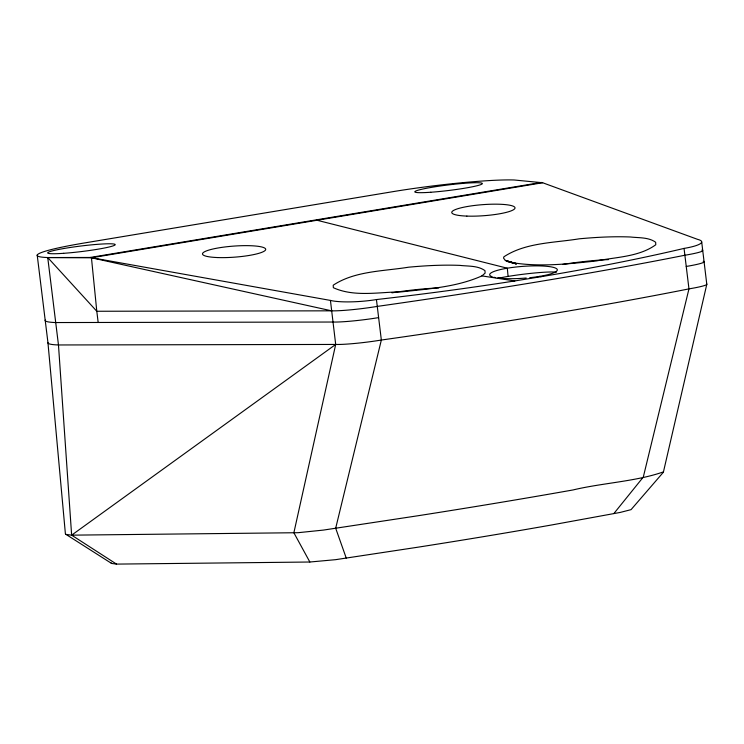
<?xml version="1.0" encoding="UTF-8"?>
<svg xmlns="http://www.w3.org/2000/svg" width="744" height="744" viewBox="0 0 744 744"><rect width="100%" height="100%" fill="white"/><g stroke="black" fill="none" stroke-linecap="round" stroke-linejoin="round"><path stroke-width="1.12" d="M309.857 562.018L116.52 564.101L71.638 535.159L58.469 344.965L47.737 257.545L90.191 257.461L330.438 300.418L335.693 344.444L293.871 532.769L309.857 562.018L335.525 559.683L417.821 547.212A791.681 64.868 -7 0 0 552.736 524.771L620.208 512.43L631.052 509.649L663.369 472.245L706.8 284.32L701.713 242.07M613.865 513.555L643.3 477.071L688.963 288.877L684.052 248.403A33.992 5.943 -4.2 0 0 697.593 239.363L542.636 182.745L514.123 179.983A90.647 7.431 -7 0 0 392.395 191.747L84.779 242.907A90.647 7.431 -7 0 0 47.737 257.545L96.794 311.262L98.171 322.468M37.2 255.053L47.932 342.482L65.388 533.736L66.03 534.424L71.638 535.159L335.693 344.444A33.992 2.781 -7 0 0 381.347 340.036A691.864 56.693 -7 0 0 688.963 288.877A33.992 2.781 -7 0 0 706.661 283.966M481.907 275.903L485.107 273.141L484.976 270.639C477.853 265.469 468.134 266.361 459.773 265.376C442.689 264.706 425.577 265.627 408.568 267.198C383.495 271.29 354.944 270.844 333.219 285.194L333.34 287.696C354.302 297.302 379.347 292.001 401.779 291.834C428.739 288.867 456.844 287.063 481.907 275.903L514.848 280.934L541.055 276.703A691.864 120.993 -4.2 0 0 684.052 248.403M90.191 257.461L541.381 182.429M542.636 182.745L91.447 257.777L47.737 257.545M71.638 535.159L298 532.704L323.37 530.091L417.961 515.75A909.977 74.558 -7 0 0 573.038 489.952C601.989 482.977 635.962 481.517 663.127 471.984M331.564 310.825L96.794 311.262L91.447 257.777L331.564 310.825A33.992 2.781 -7 0 0 377.217 306.407A691.864 56.693 -7 0 0 684.833 255.248A33.992 2.781 -7 0 0 701.815 250.068M335.693 344.444L58.469 344.965A90.647 7.431 -7 0 1 47.932 342.482M116.52 564.101L111.637 563.459L66.03 534.424M510.375 262.334C538.749 267.329 567.867 263.999 596.279 260.967C616.097 257.006 638.957 256.959 655.78 244.757L655.659 242.256C648.526 237.085 638.817 237.978 630.447 236.992C613.363 236.313 596.251 237.243 579.241 238.815C554.168 242.907 525.617 242.46 503.893 256.81L503.539 258.103L505.325 260.428L515.973 263.841M493.793 277.233L495.644 277.633M539.707 276.368L541.055 276.703M317.046 220.261L507.306 268.203L508.087 276.415M516.28 263.599L505.325 260.428L516.336 263.627M111.079 562.855L111.637 563.459M346.239 558.065L335.683 528.231L381.347 340.036L376.436 299.562A33.992 5.943 -4.2 0 1 330.438 300.418M45.179 320.06A90.647 7.431 -7 0 0 55.716 322.552L332.94 322.031A33.992 2.781 -7 0 0 378.594 317.614M703.192 261.274A33.992 2.781 -7 0 1 686.21 266.454M514.848 280.934A691.864 120.993 -4.2 0 1 376.436 299.562M391.949 292.829A39.655 3.246 -7 0 1 438.755 287.984M562.622 264.446A39.655 3.246 -7 0 1 608.527 259.619M492.258 276.777A33.936 5.933 -4.2 0 1 512.718 267.403A33.936 5.933 -4.2 0 1 556.261 268.482A33.936 5.933 -4.2 0 1 529.728 277.698M526.222 278.024A33.936 5.933 -4.2 0 1 497.81 277.968M497.345 278.47A33.992 2.781 -7 0 1 530.36 273.42A33.992 2.781 -7 0 1 556.382 272.22M516.299 263.841L507.454 261.442L516.234 263.878M217.564 257.554A31.722 5.552 -4.2 0 0 265.692 249.556A31.722 5.552 -4.2 0 0 218.913 247.836A31.722 5.552 -4.2 0 0 217.564 257.554M466.879 216.095A31.722 5.552 -4.2 0 0 515.006 208.088A31.722 5.552 -4.2 0 0 468.227 206.367A31.722 5.552 -4.2 0 0 466.879 216.095M430.785 192.25A33.992 2.781 -7 0 0 482.344 183.675A33.992 2.781 -7 0 0 432.748 187.153A33.992 2.781 -7 0 0 430.785 192.25M63.631 253.313A33.992 2.781 -7 0 0 115.19 244.739A33.992 2.781 -7 0 0 65.593 248.217A33.992 2.781 -7 0 0 63.631 253.313"/></g></svg>
